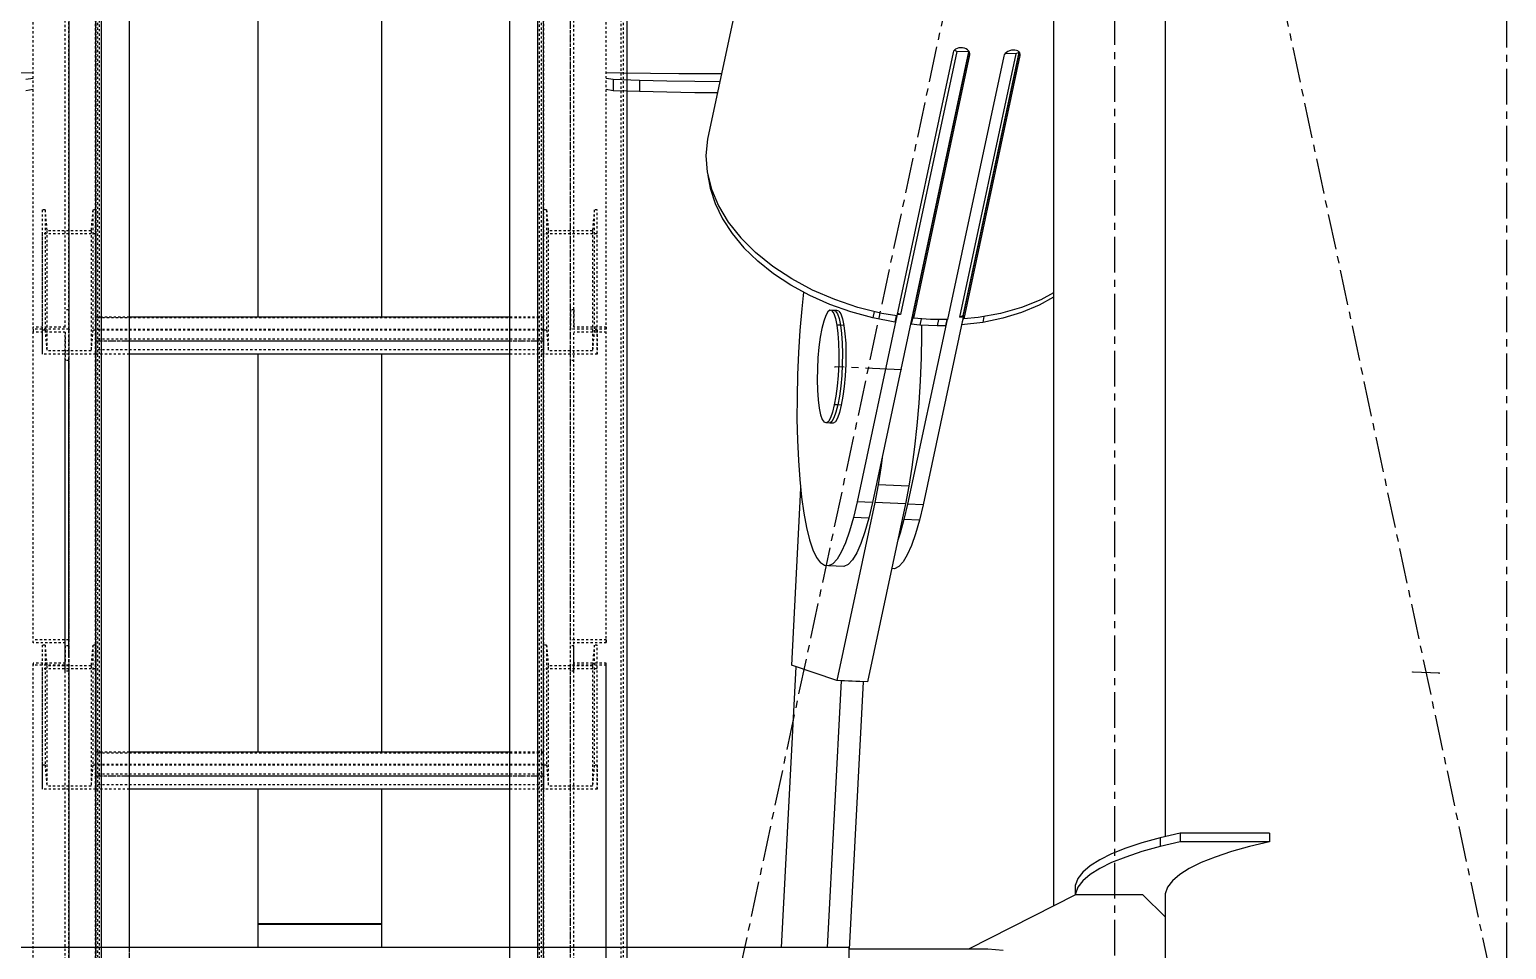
# Model space of a CAD drawing. Header units: millimetres. Extents: x 5143 to 30813, y 232 to 21408.
# Drawn here: x 12040.2 to 12370, y 18222.7 to 18428 of the extents above; entities that cross this region are included whole.
import ezdxf

# ---------------------------------------------------------------- set-up
doc = ezdxf.new("R2010")
doc.units = ezdxf.units.MM
doc.header["$LTSCALE"] = 0.25
for name, pattern in [('CENTER', [50.8, 31.75, -6.35, 6.35, -6.35]), ('XKITLINE00', [0]), ('XKITLINE02', [4, 2, -2]), ('XKITLINE03', [6, 3, -1, 1, -1])]:
    doc.linetypes.add(name, pattern=pattern)

msp = doc.modelspace()

# ---------------------------------------------------------------- linework, layer by layer
at = {"color": 1, "linetype": 'XKITLINE03'}
for p, q in [((12049.02, 19347.97), (12049.01, 17639.73)), ((12055.02, 19330.99), (12055.02, 17630.24)), ((12154.97, 17630.24), (12154.97, 19330.99)), ((12049.01, 18480.31), (12049.01, 18361.09)), ((12160.99, 18361.09), (12160.99, 18480.31)), ((12055.01, 18382.37), (12055.01, 18355.55)), ((12154.99, 18355.55), (12154.99, 18382.37)), ((12049.01, 18361.09), (12049.01, 18291.77)), ((12160.99, 18291.77), (12160.99, 18361.09)), ((12154.99, 18358.42), (12055.01, 18358.42)), ((12049.01, 18286.13), (12049.01, 18166.91)), ((12160.99, 18166.91), (12160.99, 18286.13)), ((12055.01, 18285.27), (12055.01, 18258.46)), ((12154.99, 18258.46), (12154.99, 18285.27)), ((12154.99, 18261.33), (12055.01, 18261.33))]:
    msp.add_line(p, q, dxfattribs=at)
at = {"color": 3, "linetype": 'XKITLINE02'}
for p, q in [((12054.93, 17642.74), (12054.93, 19342.25)), ((12055.46, 17641.93), (12055.47, 19341.44)), ((12154.54, 17641.93), (12154.54, 19341.44)), ((12155.07, 17642.74), (12155.07, 19342.25)), ((12172.31, 17642.74), (12172.31, 19342.25)), ((12172.84, 17641.93), (12172.84, 19341.44)), ((12062.52, 17630.44), (12062.52, 19335.78)), ((12147.47, 17630.24), (12147.47, 19335.78)), ((12154.12, 17630.57), (12154.12, 19335.45)), ((12154.97, 17630.24), (12154.97, 19335.78)), ((12055.02, 17630.24), (12055.02, 19043.1)), ((12055.87, 17630.57), (12055.87, 19043.1)), ((12056.31, 17641.93), (12056.31, 19043.1)), ((12062.52, 17635.03), (12062.52, 19043.1)), ((12147.47, 17634.82), (12147.47, 19043.1)), ((12153.69, 17672.9), (12153.69, 19043.1)), ((12173.69, 17641.93), (12173.69, 19043.1)), ((12048.21, 18361.53), (12048.21, 18484.63)), ((12049.01, 18361.09), (12049.01, 18484.63)), ((12160.99, 18361.09), (12160.99, 18484.63)), ((12161.79, 18361.52), (12161.79, 18484.63)), ((12041.01, 18361.09), (12041.01, 18480.74)), ((12168.99, 18361.09), (12168.99, 18480.74)), ((12043.69, 18387.71), (12043.01, 18387.71)), ((12043.01, 18387.71), (12043.01, 18382.37)), ((12043.01, 18387.71), (12043.01, 18360.89)), ((12043.69, 18387.71), (12044.07, 18383.05)), ((12043.69, 18387.71), (12043.69, 18360.89)), ((12054.33, 18387.71), (12053.95, 18383.05)), ((12055.01, 18387.71), (12054.33, 18387.71)), ((12054.33, 18387.71), (12054.33, 18360.89)), ((12055.01, 18387.71), (12055.01, 18382.37)), ((12055.01, 18387.71), (12055.01, 18360.89)), ((12154.99, 18355.55), (12154.99, 18387.71)), ((12155.67, 18387.71), (12154.99, 18387.71)), ((12155.67, 18387.71), (12155.67, 18360.89)), ((12155.67, 18387.71), (12156.05, 18383.05)), ((12166.31, 18387.71), (12165.93, 18383.05)), ((12166.31, 18387.71), (12166.31, 18360.89)), ((12166.99, 18387.71), (12166.31, 18387.71)), ((12166.99, 18355.55), (12166.99, 18387.71)), ((12055.01, 18382.37), (12043.01, 18382.37)), ((12043.01, 18382.37), (12043.01, 18355.55)), ((12053.95, 18383.05), (12044.07, 18383.05)), ((12044.07, 18383.05), (12044.07, 18356.23)), ((12053.95, 18383.05), (12053.95, 18356.23)), ((12055.01, 18382.37), (12055.01, 18355.55)), ((12166.99, 18382.37), (12154.99, 18382.37)), ((12156.05, 18383.05), (12156.05, 18356.23)), ((12165.93, 18383.05), (12156.05, 18383.05)), ((12165.93, 18383.05), (12165.93, 18356.23)), ((12049.01, 18365.41), (12048.21, 18365.41)), ((12160.99, 18365.41), (12160.99, 18361.09)), ((12161.79, 18365.41), (12160.99, 18365.41)), ((12161.79, 18365.41), (12161.79, 18361.52)), ((12055.01, 18355.55), (12055.01, 18363.76)), ((12062.52, 18363.76), (12055.01, 18363.76)), ((12154.99, 18363.6), (12055.01, 18363.6)), ((12154.99, 18363.76), (12147.47, 18363.76)), ((12154.99, 18355.55), (12154.99, 18363.76)), ((12048.21, 18361.53), (12041.01, 18361.53)), ((12041.01, 18361.09), (12041.01, 18360.4)), ((12049.01, 18361.09), (12041.01, 18361.09)), ((12041.01, 18291.07), (12041.01, 18361.09)), ((12049.01, 18361.09), (12041.01, 18361.09)), ((12048.21, 18360.4), (12041.01, 18360.4)), ((12043.69, 18360.89), (12043.01, 18360.89)), ((12043.01, 18360.89), (12043.01, 18355.55)), ((12043.69, 18360.89), (12044.07, 18356.23)), ((12048.21, 18360.4), (12048.21, 18354.13)), ((12048.21, 18288.29), (12048.21, 18360.4)), ((12049.01, 18361.09), (12049.01, 18354.13)), ((12049.01, 18288.29), (12049.01, 18361.09)), ((12054.33, 18360.89), (12053.95, 18356.23)), ((12055.01, 18360.89), (12054.33, 18360.89)), ((12154.99, 18361.05), (12055.01, 18361.05)), ((12154.99, 18360.89), (12055.01, 18360.89)), ((12055.01, 18360.89), (12055.01, 18355.55)), ((12154.99, 18358.85), (12055.01, 18358.85)), ((12154.99, 18360.89), (12154.99, 18355.55)), ((12155.67, 18360.89), (12154.99, 18360.89)), ((12155.67, 18360.89), (12156.05, 18356.23)), ((12160.99, 18284.8), (12160.99, 18361.09)), ((12168.99, 18361.09), (12160.99, 18361.09)), ((12168.99, 18361.09), (12160.99, 18361.09)), ((12168.99, 18361.52), (12161.79, 18361.52)), ((12161.79, 18284.8), (12161.79, 18360.4)), ((12168.99, 18360.4), (12161.79, 18360.4)), ((12166.31, 18360.89), (12165.93, 18356.23)), ((12166.99, 18360.89), (12166.31, 18360.89)), ((12166.99, 18360.89), (12166.99, 18355.55)), ((12168.99, 18361.52), (12168.99, 18361.09)), ((12168.99, 18291.07), (12168.99, 18361.09)), ((12055.01, 18355.55), (12043.01, 18355.55)), ((12053.95, 18356.23), (12044.07, 18356.23)), ((12062.52, 18358.42), (12055.01, 18358.42)), ((12154.99, 18356.48), (12055.01, 18356.48)), ((12062.52, 18355.55), (12055.01, 18355.55)), ((12154.99, 18358.42), (12147.47, 18358.42)), ((12154.99, 18355.55), (12147.47, 18355.55)), ((12166.99, 18355.55), (12154.99, 18355.55)), ((12165.93, 18356.23), (12156.05, 18356.23)), ((12049.01, 18354.13), (12048.21, 18354.13)), ((12048.21, 18284.8), (12048.21, 18354.13)), ((12049.01, 18284.8), (12049.01, 18354.13)), ((12161.79, 18354.12), (12160.99, 18354.12)), ((12049.01, 18291.77), (12041.01, 18291.77)), ((12048.21, 18291.07), (12041.01, 18291.07)), ((12043.69, 18290.61), (12043.01, 18290.61)), ((12043.01, 18290.61), (12043.01, 18285.27)), ((12043.01, 18290.61), (12043.01, 18263.8)), ((12043.69, 18290.61), (12044.07, 18285.95)), ((12043.69, 18290.61), (12043.69, 18263.8)), ((12049.01, 18290.45), (12048.21, 18290.45)), ((12048.21, 18290.45), (12048.21, 18286.56)), ((12048.21, 18167.34), (12048.21, 18290.45)), ((12049.01, 18290.45), (12049.01, 18286.13)), ((12049.01, 18166.91), (12049.01, 18290.45)), ((12054.33, 18290.61), (12053.95, 18285.95)), ((12055.01, 18290.61), (12054.33, 18290.61)), ((12054.33, 18290.61), (12054.33, 18263.8)), ((12055.01, 18290.61), (12055.01, 18285.27)), ((12055.01, 18290.61), (12055.01, 18263.8)), ((12154.99, 18258.46), (12154.99, 18290.61)), ((12155.67, 18290.61), (12154.99, 18290.61)), ((12155.67, 18290.61), (12155.67, 18263.8)), ((12155.67, 18290.61), (12156.05, 18285.95)), ((12160.99, 18284.8), (12160.99, 18291.77)), ((12168.99, 18291.77), (12160.99, 18291.77)), ((12160.99, 18166.91), (12160.99, 18290.45)), ((12161.79, 18290.45), (12160.99, 18290.45)), ((12161.79, 18284.8), (12161.79, 18291.07)), ((12168.99, 18291.07), (12161.79, 18291.07)), ((12161.79, 18167.34), (12161.79, 18290.45)), ((12166.31, 18290.61), (12165.93, 18285.95)), ((12166.31, 18290.61), (12166.31, 18263.8)), ((12166.99, 18290.61), (12166.31, 18290.61)), ((12166.99, 18258.46), (12166.99, 18290.61)), ((12168.99, 18291.77), (12168.99, 18291.07)), ((12048.21, 18286.56), (12041.01, 18286.56)), ((12041.01, 18286.56), (12041.01, 18286.13)), ((12041.01, 18166.91), (12041.01, 18286.56)), ((12049.01, 18286.13), (12041.01, 18286.13)), ((12168.99, 18286.13), (12160.99, 18286.13)), ((12168.99, 18286.56), (12161.79, 18286.56)), ((12168.99, 18166.91), (12168.99, 18286.56)), ((12168.99, 18167.34), (12168.99, 18286.56)), ((12055.01, 18285.27), (12043.01, 18285.27)), ((12043.01, 18285.27), (12043.01, 18258.46)), ((12053.95, 18285.95), (12044.07, 18285.95)), ((12044.07, 18285.95), (12044.07, 18259.14)), ((12049.01, 18284.8), (12048.21, 18284.8)), ((12053.95, 18285.95), (12053.95, 18259.14)), ((12055.01, 18285.27), (12055.01, 18258.46)), ((12166.99, 18285.27), (12154.99, 18285.27)), ((12156.05, 18285.95), (12156.05, 18259.14)), ((12165.93, 18285.95), (12156.05, 18285.95)), ((12161.79, 18284.8), (12160.99, 18284.8)), ((12165.93, 18285.95), (12165.93, 18259.14)), ((12055.01, 18258.46), (12055.01, 18266.67)), ((12062.52, 18266.67), (12055.01, 18266.67)), ((12154.99, 18266.51), (12055.01, 18266.51)), ((12154.99, 18266.67), (12147.47, 18266.67)), ((12154.99, 18258.46), (12154.99, 18266.67)), ((12043.69, 18263.8), (12043.01, 18263.8)), ((12043.01, 18263.8), (12043.01, 18258.46)), ((12043.69, 18263.8), (12044.07, 18259.14)), ((12054.33, 18263.8), (12053.95, 18259.14)), ((12055.01, 18263.8), (12054.33, 18263.8)), ((12154.99, 18263.96), (12055.01, 18263.96)), ((12154.99, 18263.8), (12055.01, 18263.8)), ((12055.01, 18263.8), (12055.01, 18258.46)), ((12154.99, 18263.8), (12154.99, 18258.46)), ((12155.67, 18263.8), (12154.99, 18263.8)), ((12155.67, 18263.8), (12156.05, 18259.14)), ((12166.31, 18263.8), (12165.93, 18259.14)), ((12166.99, 18263.8), (12166.31, 18263.8)), ((12166.99, 18263.8), (12166.99, 18258.46)), ((12154.99, 18261.76), (12055.01, 18261.76)), ((12062.52, 18261.33), (12055.01, 18261.33)), ((12154.99, 18261.33), (12147.47, 18261.33)), ((12055.01, 18258.46), (12043.01, 18258.46)), ((12053.95, 18259.14), (12044.07, 18259.14)), ((12154.99, 18259.39), (12055.01, 18259.39)), ((12062.52, 18258.46), (12055.01, 18258.46)), ((12154.99, 18258.46), (12147.47, 18258.46)), ((12166.99, 18258.46), (12154.99, 18258.46)), ((12165.93, 18259.14), (12156.05, 18259.14)), ((12056.31, 18177.45), (12056.31, 18223.1)), ((12062.52, 18177.45), (12062.52, 18223.1)), ((12147.47, 18177.45), (12147.47, 18223.1)), ((12153.69, 18177.45), (12153.69, 18223.1)), ((12173.69, 18177.45), (12173.69, 18223.1))]:
    msp.add_line(p, q, dxfattribs=at)
at = {"color": 8, "linetype": 'CENTER'}
for p, q in [((12370, 19282.77), (12370, 17654.86)), ((12370, 19020.27), (12195, 18200.27)), ((12282.5, 18610.27), (12282.5, 17790.27)), ((12282.5, 18610.27), (12370, 18200.27)), ((12234.82, 18352.06), (12220.09, 18352.68)), ((12354.98, 18284.33), (12349.08, 18284.57))]:
    msp.add_line(p, q, dxfattribs=at)
at = {"color": 8, "linetype": 'XKITLINE00'}
for p, q in [((12293.8, 18817.06), (12293.8, 18247.84)), ((12231.29, 18589.29), (12191.63, 18403.47)), ((12268.85, 18512.26), (12268.85, 18232.33)), ((12091.2, 18452.64), (12091.2, 18363.76)), ((12118.8, 18452.64), (12118.8, 18363.76)), ((12249.9, 18422.99), (12228.43, 18322.39)), ((12246.42, 18422.81), (12233.88, 18364.06)), ((12247.24, 18423.1), (12234.7, 18364.36)), ((12249.96, 18423.09), (12237.44, 18364.4)), ((12250.11, 18422.33), (12237.57, 18363.59)), ((12257.76, 18422.01), (12245.22, 18363.26)), ((12246.53, 18423.11), (12246.42, 18422.81)), ((12246.73, 18423.37), (12246.53, 18423.11)), ((12247.24, 18423.1), (12246.7, 18423.33)), ((12247.01, 18423.59), (12246.73, 18423.37)), ((12247.35, 18423.76), (12247.01, 18423.59)), ((12249.9, 18422.99), (12247.24, 18423.1)), ((12247.73, 18423.86), (12247.35, 18423.76)), ((12248.14, 18423.9), (12247.73, 18423.86)), ((12260.42, 18422.55), (12247.88, 18363.8)), ((12248.56, 18423.86), (12248.14, 18423.9)), ((12248.8, 18423.8), (12248.56, 18423.86)), ((12261.14, 18422.82), (12248.6, 18364.08)), ((12261.19, 18422.92), (12248.67, 18364.26)), ((12248.97, 18423.78), (12248.8, 18423.8)), ((12261.34, 18422.18), (12248.8, 18363.44)), ((12249.33, 18423.64), (12248.97, 18423.78)), ((12249.64, 18423.45), (12249.33, 18423.64)), ((12249.89, 18423.21), (12249.64, 18423.45)), ((12249.86, 18423.24), (12249.9, 18422.99)), ((12249.89, 18423.21), (12250.05, 18422.94)), ((12249.99, 18423.04), (12250.11, 18422.33)), ((12250.05, 18422.94), (12250.12, 18422.64)), ((12250.12, 18422.64), (12250.11, 18422.33)), ((12257.87, 18422.31), (12257.76, 18422.01)), ((12258.07, 18422.6), (12257.87, 18422.31)), ((12258.33, 18422.86), (12258.07, 18422.6)), ((12260.42, 18422.55), (12258.11, 18422.65)), ((12258.67, 18423.07), (12258.33, 18422.86)), ((12259.04, 18423.24), (12258.67, 18423.07)), ((12259.45, 18423.34), (12259.04, 18423.24)), ((12259.61, 18423.35), (12259.45, 18423.34)), ((12259.85, 18423.39), (12259.61, 18423.35)), ((12260.24, 18423.39), (12259.85, 18423.39)), ((12260.59, 18423.32), (12260.24, 18423.39)), ((12261.14, 18422.82), (12260.42, 18422.55)), ((12260.9, 18423.19), (12260.59, 18423.32)), ((12261.13, 18423), (12260.9, 18423.19)), ((12261.11, 18423.02), (12261.14, 18422.82)), ((12261.13, 18423), (12261.29, 18422.76)), ((12261.23, 18422.85), (12261.34, 18422.18)), ((12261.29, 18422.76), (12261.36, 18422.48)), ((12261.36, 18422.48), (12261.34, 18422.18)), ((12041.01, 18418.34), (12037.39, 18418.26)), ((12172.6, 18418.26), (12168.99, 18418.34)), ((12178.86, 18418.16), (12172.6, 18418.26)), ((12185.23, 18418.09), (12178.86, 18418.16)), ((12191.67, 18418.05), (12185.23, 18418.09)), ((12194.75, 18418.05), (12191.67, 18418.05)), ((12041.01, 18417.06), (12039.43, 18416.78)), ((12170.56, 18416.78), (12168.99, 18417.06)), ((12176.45, 18416.61), (12170.56, 18416.78)), ((12170.56, 18416.78), (12170.56, 18414.28)), ((12182.54, 18416.47), (12176.45, 18416.61)), ((12176.45, 18416.61), (12176.45, 18414.11)), ((12188.79, 18416.37), (12182.54, 18416.47)), ((12194.37, 18416.31), (12188.79, 18416.37)), ((12259.83, 18416.57), (12259.81, 18416.58)), ((12041.01, 18414.57), (12039.43, 18414.28)), ((12170.56, 18414.28), (12168.99, 18414.56)), ((12176.45, 18414.11), (12170.56, 18414.28)), ((12182.54, 18413.98), (12176.45, 18414.11)), ((12188.79, 18413.87), (12182.54, 18413.98)), ((12193.84, 18413.82), (12188.79, 18413.87)), ((12191.63, 18403.47), (12191.25, 18399.83)), ((12191.25, 18399.83), (12191.53, 18396.11)), ((12191.53, 18396.11), (12192.47, 18392.37)), ((12191.71, 18395.41), (12192.18, 18392.54)), ((12192.18, 18392.54), (12193.28, 18389.12)), ((12192.47, 18392.37), (12194.04, 18388.65)), ((12193.28, 18389.12), (12194.92, 18385.74)), ((12194.04, 18388.65), (12196.23, 18385.01)), ((12194.92, 18385.74), (12197.08, 18382.45)), ((12196.23, 18385.01), (12199.01, 18381.51)), ((12197.08, 18382.45), (12199.72, 18379.28)), ((12241.73, 18384.73), (12241.75, 18384.62)), ((12202.33, 18378.19), (12199.01, 18381.51)), ((12202.83, 18376.28), (12199.72, 18379.28)), ((12206.15, 18375.11), (12202.33, 18378.19)), ((12206.34, 18373.48), (12202.83, 18376.28)), ((12210.41, 18372.3), (12206.15, 18375.11)), ((12210.23, 18370.91), (12206.34, 18373.48)), ((12215.05, 18369.82), (12210.41, 18372.3)), ((12214.44, 18368.62), (12210.23, 18370.91)), ((12213.06, 18369.37), (12212.65, 18365.67)), ((12218.93, 18366.62), (12214.44, 18368.62)), ((12220, 18367.69), (12215.05, 18369.82)), ((12268.85, 18369.23), (12266.01, 18367.68)), ((12212.65, 18365.67), (12212.23, 18360.82)), ((12218.94, 18365.33), (12218.47, 18364.98)), ((12223.62, 18364.95), (12218.93, 18366.62)), ((12219.39, 18365.18), (12218.94, 18365.33)), ((12219.72, 18365.29), (12218.94, 18365.33)), ((12219.39, 18365.18), (12219.82, 18364.56)), ((12220.18, 18365.15), (12219.72, 18365.29)), ((12220.51, 18365.26), (12219.72, 18365.29)), ((12220.18, 18365.15), (12219.72, 18365.29)), ((12225.19, 18365.95), (12220, 18367.69)), ((12220.96, 18365.12), (12220.51, 18365.26)), ((12230.54, 18364.62), (12225.19, 18365.95)), ((12261.69, 18365.94), (12257, 18364.61)), ((12266.01, 18367.68), (12261.69, 18365.94)), ((12265.63, 18366.47), (12261.74, 18364.82)), ((12268.85, 18368.27), (12265.63, 18366.47)), ((12217.55, 18362.92), (12217.14, 18361.28)), ((12218, 18364.17), (12217.55, 18362.92)), ((12218.47, 18364.98), (12218, 18364.17)), ((12219.82, 18364.56), (12220.19, 18363.49)), ((12220.18, 18365.15), (12220.6, 18364.53)), ((12220.18, 18365.15), (12220.6, 18364.53)), ((12220.19, 18363.49), (12220.5, 18362)), ((12220.5, 18362), (12220.73, 18360.16)), ((12221.28, 18361.97), (12220.5, 18362)), ((12220.6, 18364.53), (12220.97, 18363.45)), ((12220.6, 18364.53), (12220.97, 18363.45)), ((12220.96, 18365.12), (12221.39, 18364.5)), ((12220.97, 18363.45), (12221.28, 18361.97)), ((12220.97, 18363.45), (12221.28, 18361.97)), ((12221.28, 18361.97), (12221.52, 18360.12)), ((12222.07, 18361.93), (12221.28, 18361.97)), ((12221.28, 18361.97), (12221.52, 18360.12)), ((12221.39, 18364.5), (12221.76, 18363.42)), ((12221.76, 18363.42), (12222.07, 18361.93)), ((12222.07, 18361.93), (12222.3, 18360.09)), ((12228.48, 18363.62), (12223.62, 18364.95)), ((12233.86, 18364.07), (12225, 18322.53)), ((12228.78, 18365.05), (12228.48, 18363.62)), ((12233.42, 18362.66), (12228.48, 18363.62)), ((12233.88, 18364.06), (12230.54, 18364.62)), ((12233.73, 18364.09), (12233.42, 18362.66)), ((12234.7, 18364.36), (12233.95, 18364.39)), ((12234.7, 18364.36), (12234.01, 18364.64)), ((12245.08, 18363.26), (12236.28, 18322.06)), ((12237.03, 18362.67), (12237.11, 18362.18)), ((12237.5, 18364.02), (12237.11, 18362.18)), ((12239.03, 18362.01), (12237.11, 18362.18)), ((12237.42, 18364.5), (12237.5, 18364.02)), ((12237.44, 18364.4), (12237.57, 18363.59)), ((12241.42, 18363.27), (12237.57, 18363.59)), ((12239.34, 18363.44), (12239.03, 18362.01)), ((12240.95, 18361.9), (12239.03, 18362.01)), ((12239.4, 18361.99), (12239.41, 18359.71)), ((12248.65, 18363.77), (12239.72, 18321.91)), ((12242.86, 18361.85), (12240.95, 18361.9)), ((12245.22, 18363.26), (12241.42, 18363.27)), ((12243.17, 18363.26), (12242.86, 18361.85)), ((12245.06, 18363.26), (12244.76, 18361.86)), ((12248.6, 18364.08), (12247.88, 18363.8)), ((12248.65, 18363.77), (12247.88, 18363.8)), ((12248.31, 18362.19), (12248.34, 18362.03)), ((12248.73, 18363.86), (12248.34, 18362.03)), ((12253.04, 18362.59), (12248.34, 18362.03)), ((12248.6, 18364.08), (12248.65, 18363.77)), ((12248.66, 18364.34), (12248.73, 18363.86)), ((12248.67, 18364.26), (12248.8, 18363.44)), ((12252.01, 18363.71), (12248.8, 18363.44)), ((12257, 18364.61), (12252.01, 18363.71)), ((12253.33, 18363.95), (12253.04, 18362.59)), ((12257.52, 18363.53), (12253.04, 18362.59)), ((12261.74, 18364.82), (12257.52, 18363.53)), ((12212.23, 18360.82), (12211.91, 18355.88)), ((12216.78, 18359.31), (12216.49, 18357.09)), ((12217.14, 18361.28), (12216.78, 18359.31)), ((12220.73, 18360.16), (12220.88, 18358.03)), ((12221.52, 18360.12), (12221.66, 18357.99)), ((12221.52, 18360.12), (12221.66, 18357.99)), ((12222.3, 18360.09), (12222.45, 18357.96)), ((12239.41, 18359.71), (12239.31, 18354.67)), ((12244.76, 18361.86), (12242.86, 18361.85)), ((12091.2, 18355.55), (12091.2, 18266.67)), ((12118.8, 18355.55), (12118.8, 18266.67)), ((12211.91, 18355.88), (12211.7, 18350.89)), ((12216.49, 18357.09), (12216.27, 18354.7)), ((12220.88, 18358.03), (12220.94, 18355.7)), ((12220.94, 18355.7), (12220.9, 18353.25)), ((12221.66, 18357.99), (12221.72, 18355.66)), ((12221.66, 18357.99), (12221.72, 18355.66)), ((12221.72, 18355.66), (12221.69, 18353.22)), ((12221.72, 18355.66), (12221.69, 18353.22)), ((12222.45, 18357.96), (12222.51, 18355.63)), ((12222.51, 18355.63), (12222.47, 18353.19)), ((12216.15, 18352.24), (12216.11, 18349.8)), ((12216.27, 18354.7), (12216.15, 18352.24)), ((12220.9, 18353.25), (12220.77, 18350.79)), ((12221.69, 18353.22), (12221.56, 18350.76)), ((12221.69, 18353.22), (12221.56, 18350.76)), ((12222.47, 18353.19), (12222.34, 18350.72)), ((12239.31, 18354.67), (12239.1, 18349.6)), ((12211.7, 18350.89), (12211.59, 18345.93)), ((12216.11, 18349.8), (12216.17, 18347.46)), ((12220.77, 18350.79), (12220.56, 18348.4)), ((12221.56, 18350.76), (12221.35, 18348.37)), ((12221.56, 18350.76), (12221.35, 18348.37)), ((12222.34, 18350.72), (12222.13, 18348.33)), ((12239.1, 18349.6), (12238.79, 18344.56)), ((12211.59, 18345.93), (12211.58, 18341.05)), ((12216.17, 18347.46), (12216.32, 18345.34)), ((12220.27, 18346.18), (12219.91, 18344.21)), ((12220.56, 18348.4), (12220.27, 18346.18)), ((12221.05, 18346.15), (12220.7, 18344.18)), ((12221.05, 18346.15), (12220.7, 18344.18)), ((12221.35, 18348.37), (12221.05, 18346.15)), ((12221.35, 18348.37), (12221.05, 18346.15)), ((12221.84, 18346.11), (12221.48, 18344.14)), ((12222.13, 18348.33), (12221.84, 18346.11)), ((12216.32, 18345.34), (12216.55, 18343.49)), ((12216.55, 18343.49), (12216.86, 18342.01)), ((12219.5, 18342.57), (12219.05, 18341.32)), ((12219.91, 18344.21), (12219.5, 18342.57)), ((12220.28, 18342.54), (12219.84, 18341.29)), ((12220.28, 18342.54), (12219.84, 18341.29)), ((12220.7, 18344.18), (12219.91, 18344.21)), ((12220.7, 18344.18), (12220.28, 18342.54)), ((12220.7, 18344.18), (12220.28, 18342.54)), ((12221.07, 18342.5), (12220.62, 18341.25)), ((12221.48, 18344.14), (12220.7, 18344.18)), ((12221.48, 18344.14), (12221.07, 18342.5)), ((12238.79, 18344.56), (12238.37, 18339.62)), ((12211.58, 18341.05), (12211.68, 18336.32)), ((12216.86, 18342.01), (12217.23, 18340.93)), ((12217.23, 18340.93), (12217.65, 18340.31)), ((12218.11, 18340.17), (12217.65, 18340.31)), ((12218.58, 18340.51), (12218.11, 18340.17)), ((12218.89, 18340.13), (12218.11, 18340.17)), ((12219.05, 18341.32), (12218.58, 18340.51)), ((12219.37, 18340.47), (12218.89, 18340.13)), ((12219.37, 18340.47), (12218.89, 18340.13)), ((12219.68, 18340.1), (12218.89, 18340.13)), ((12219.84, 18341.29), (12219.37, 18340.47)), ((12219.84, 18341.29), (12219.37, 18340.47)), ((12220.15, 18340.44), (12219.68, 18340.1)), ((12220.62, 18341.25), (12220.15, 18340.44)), ((12238.37, 18339.62), (12237.85, 18334.85)), ((12211.68, 18336.32), (12211.89, 18331.79)), ((12230.71, 18333.05), (12230.38, 18330.59)), ((12237.85, 18334.85), (12237.25, 18330.3)), ((12211.89, 18331.79), (12212.2, 18327.53)), ((12230.38, 18330.59), (12229.69, 18326.33)), ((12237.25, 18330.3), (12236.56, 18326.04)), ((12212.4, 18325.63), (12210.34, 18286.1)), ((12212.2, 18327.53), (12212.61, 18323.58)), ((12229.69, 18326.33), (12228.93, 18322.41)), ((12236.56, 18326.04), (12229.69, 18326.33)), ((12236.56, 18326.04), (12235.8, 18322.12)), ((12212.61, 18323.58), (12213.12, 18320)), ((12228.93, 18322.41), (12220.48, 18282.67)), ((12225, 18322.53), (12224.18, 18319.06)), ((12228.43, 18322.39), (12225, 18322.53)), ((12228.43, 18322.39), (12227.62, 18318.92)), ((12235.8, 18322.12), (12228.93, 18322.41)), ((12213.12, 18320), (12213.71, 18316.83)), ((12224.18, 18319.06), (12223.32, 18316.01)), ((12227.62, 18318.92), (12224.18, 18319.06)), ((12235.8, 18322.12), (12227.35, 18282.38)), ((12236.28, 18322.06), (12235.47, 18318.59)), ((12239.72, 18321.91), (12236.28, 18322.06)), ((12239.72, 18321.91), (12238.91, 18318.44)), ((12213.71, 18316.83), (12214.39, 18314.11)), ((12223.32, 18316.01), (12222.42, 18313.43)), ((12226.76, 18315.87), (12225.85, 18313.28)), ((12227.62, 18318.92), (12226.76, 18315.87)), ((12235.47, 18318.59), (12234.61, 18315.54)), ((12238.91, 18318.44), (12235.47, 18318.59)), ((12238.91, 18318.44), (12238.04, 18315.4)), ((12214.39, 18314.11), (12215.13, 18311.88)), ((12222.42, 18313.43), (12221.48, 18311.34)), ((12225.85, 18313.28), (12224.92, 18311.19)), ((12234.61, 18315.54), (12234.08, 18314.03)), ((12237.14, 18312.81), (12236.21, 18310.72)), ((12238.04, 18315.4), (12237.14, 18312.81)), ((12215.13, 18311.88), (12215.94, 18310.16)), ((12215.94, 18310.16), (12216.8, 18308.97)), ((12220.53, 18309.77), (12219.58, 18308.73)), ((12221.48, 18311.34), (12220.53, 18309.77)), ((12223.97, 18309.62), (12223.01, 18308.59)), ((12224.92, 18311.19), (12223.97, 18309.62)), ((12235.26, 18309.15), (12234.3, 18308.12)), ((12236.21, 18310.72), (12235.26, 18309.15)), ((12217.7, 18308.33), (12216.8, 18308.97)), ((12218.63, 18308.25), (12217.7, 18308.33)), ((12219.58, 18308.73), (12218.63, 18308.25)), ((12222.06, 18308.11), (12218.63, 18308.25)), ((12223.01, 18308.59), (12222.06, 18308.11)), ((12233.35, 18307.64), (12232.73, 18307.66)), ((12234.3, 18308.12), (12233.35, 18307.64)), ((12220.48, 18282.67), (12210.34, 18286.1)), ((12211.3, 18285.77), (12208.03, 18223.07)), ((12221.46, 18282.63), (12218.35, 18223.07)), ((12227.35, 18282.38), (12220.48, 18282.67)), ((12226.37, 18282.42), (12221.46, 18282.63)), ((12226.37, 18282.42), (12223.25, 18222.72)), ((12091.2, 18258.46), (12091.2, 18223.1)), ((12118.8, 18258.46), (12118.8, 18223.1)), ((12288.59, 18246.45), (12284.98, 18245.25)), ((12292.65, 18247.57), (12288.59, 18246.45)), ((12297.11, 18248.61), (12292.65, 18247.57)), ((12292.65, 18247.57), (12292.65, 18245.62)), ((12297.11, 18246.66), (12292.65, 18245.62)), ((12317.11, 18248.61), (12297.11, 18248.61)), ((12297.11, 18248.61), (12297.11, 18246.66)), ((12317.11, 18246.66), (12297.11, 18246.66)), ((12317.11, 18246.66), (12312.65, 18245.62)), ((12317.11, 18248.61), (12317.11, 18246.66)), ((12281.83, 18243.99), (12279.18, 18242.68)), ((12284.98, 18245.25), (12281.83, 18243.99)), ((12284.98, 18243.3), (12281.83, 18242.04)), ((12288.59, 18244.5), (12284.98, 18243.3)), ((12292.65, 18245.62), (12288.59, 18244.5)), ((12304.98, 18243.3), (12301.83, 18242.04)), ((12308.59, 18244.5), (12304.98, 18243.3)), ((12312.65, 18245.62), (12308.59, 18244.5)), ((12275.4, 18239.92), (12274.31, 18238.5)), ((12277.03, 18241.32), (12275.4, 18239.92)), ((12279.18, 18242.68), (12277.03, 18241.32)), ((12279.18, 18240.73), (12277.03, 18239.37)), ((12281.83, 18242.04), (12279.18, 18240.73)), ((12299.18, 18240.73), (12297.03, 18239.37)), ((12301.83, 18242.04), (12299.18, 18240.73)), ((12274.31, 18238.5), (12273.76, 18237.06)), ((12273.76, 18234.82), (12273.76, 18237.06)), ((12275.4, 18237.97), (12274.31, 18236.55)), ((12277.03, 18239.37), (12275.4, 18237.97)), ((12295.4, 18237.97), (12294.31, 18236.55)), ((12297.03, 18239.37), (12295.4, 18237.97)), ((12273.8, 18234.84), (12249.91, 18222.72)), ((12274.31, 18236.55), (12273.76, 18235.11)), ((12288.8, 18234.84), (12273.8, 18234.84)), ((12293.8, 18229.97), (12288.8, 18234.84)), ((12294.31, 18236.55), (12293.76, 18235.11)), ((12293.76, 18235.11), (12293.76, 18233.67)), ((12293.76, 18233.67), (12293.8, 18233.59)), ((12293.8, 18235.2), (12293.8, 18229.97)), ((12293.8, 18229.97), (12293.8, 18177.65)), ((12118.8, 18228.39), (12091.2, 18228.39)), ((12118.8, 18228.23), (12091.2, 18228.23)), ((12182.19, 18223.1), (12027.8, 18223.1)), ((12182.36, 18223.09), (12182.19, 18223.1)), ((12182.6, 18223.08), (12182.36, 18223.09)), ((12182.89, 18223.07), (12182.6, 18223.08)), ((12183.2, 18223.07), (12182.89, 18223.07)), ((12223.2, 18223.07), (12183.2, 18223.07)), ((12223.2, 18179.53), (12223.2, 18223.07)), ((12254.2, 18222.72), (12223.2, 18222.72)), ((12257.64, 18222.46), (12254.2, 18222.72))]:
    msp.add_line(p, q, dxfattribs=at)
at = {"color": 7, "linetype": 'XKITLINE00'}
for p, q in [((12173.69, 18223.1), (12173.69, 18674.52)), ((12153.69, 18223.1), (12153.69, 18643.58)), ((12147.47, 18223.1), (12147.47, 18633.95)), ((12062.52, 18223.1), (12062.52, 18502.53)), ((12056.31, 18223.1), (12056.31, 18492.92)), ((12147.47, 18363.76), (12062.52, 18363.76)), ((12147.47, 18358.42), (12062.52, 18358.42)), ((12147.47, 18355.55), (12062.52, 18355.55)), ((12147.47, 18266.67), (12062.52, 18266.67)), ((12147.47, 18261.33), (12062.52, 18261.33)), ((12147.47, 18258.46), (12062.52, 18258.46))]:
    msp.add_line(p, q, dxfattribs=at)
at = {"color": 1, "linetype": 'XKITLINE00'}
for centre in [(12055.01, 18382.37), (12154.99, 18382.37), (12049.01, 18361.09), (12049.01, 18361.09), (12160.99, 18361.09), (12160.99, 18361.09), (12055.01, 18358.42), (12055.01, 18355.55), (12154.99, 18358.42), (12154.99, 18355.55), (12049.01, 18291.77), (12160.99, 18291.77), (12049.01, 18286.13), (12160.99, 18286.13), (12055.01, 18285.27), (12154.99, 18285.27), (12055.01, 18261.33), (12154.99, 18261.33), (12055.01, 18258.46), (12154.99, 18258.46)]:
    msp.add_circle(centre, 0.05, dxfattribs=at)
at = {"color": 8, "linetype": 'XKITLINE00'}
for centre in [(12220.09, 18352.68), (12234.82, 18352.06), (12349.08, 18284.57), (12354.98, 18284.33)]:
    msp.add_circle(centre, 0.05, dxfattribs=at)

doc.saveas('drawing.dxf')
